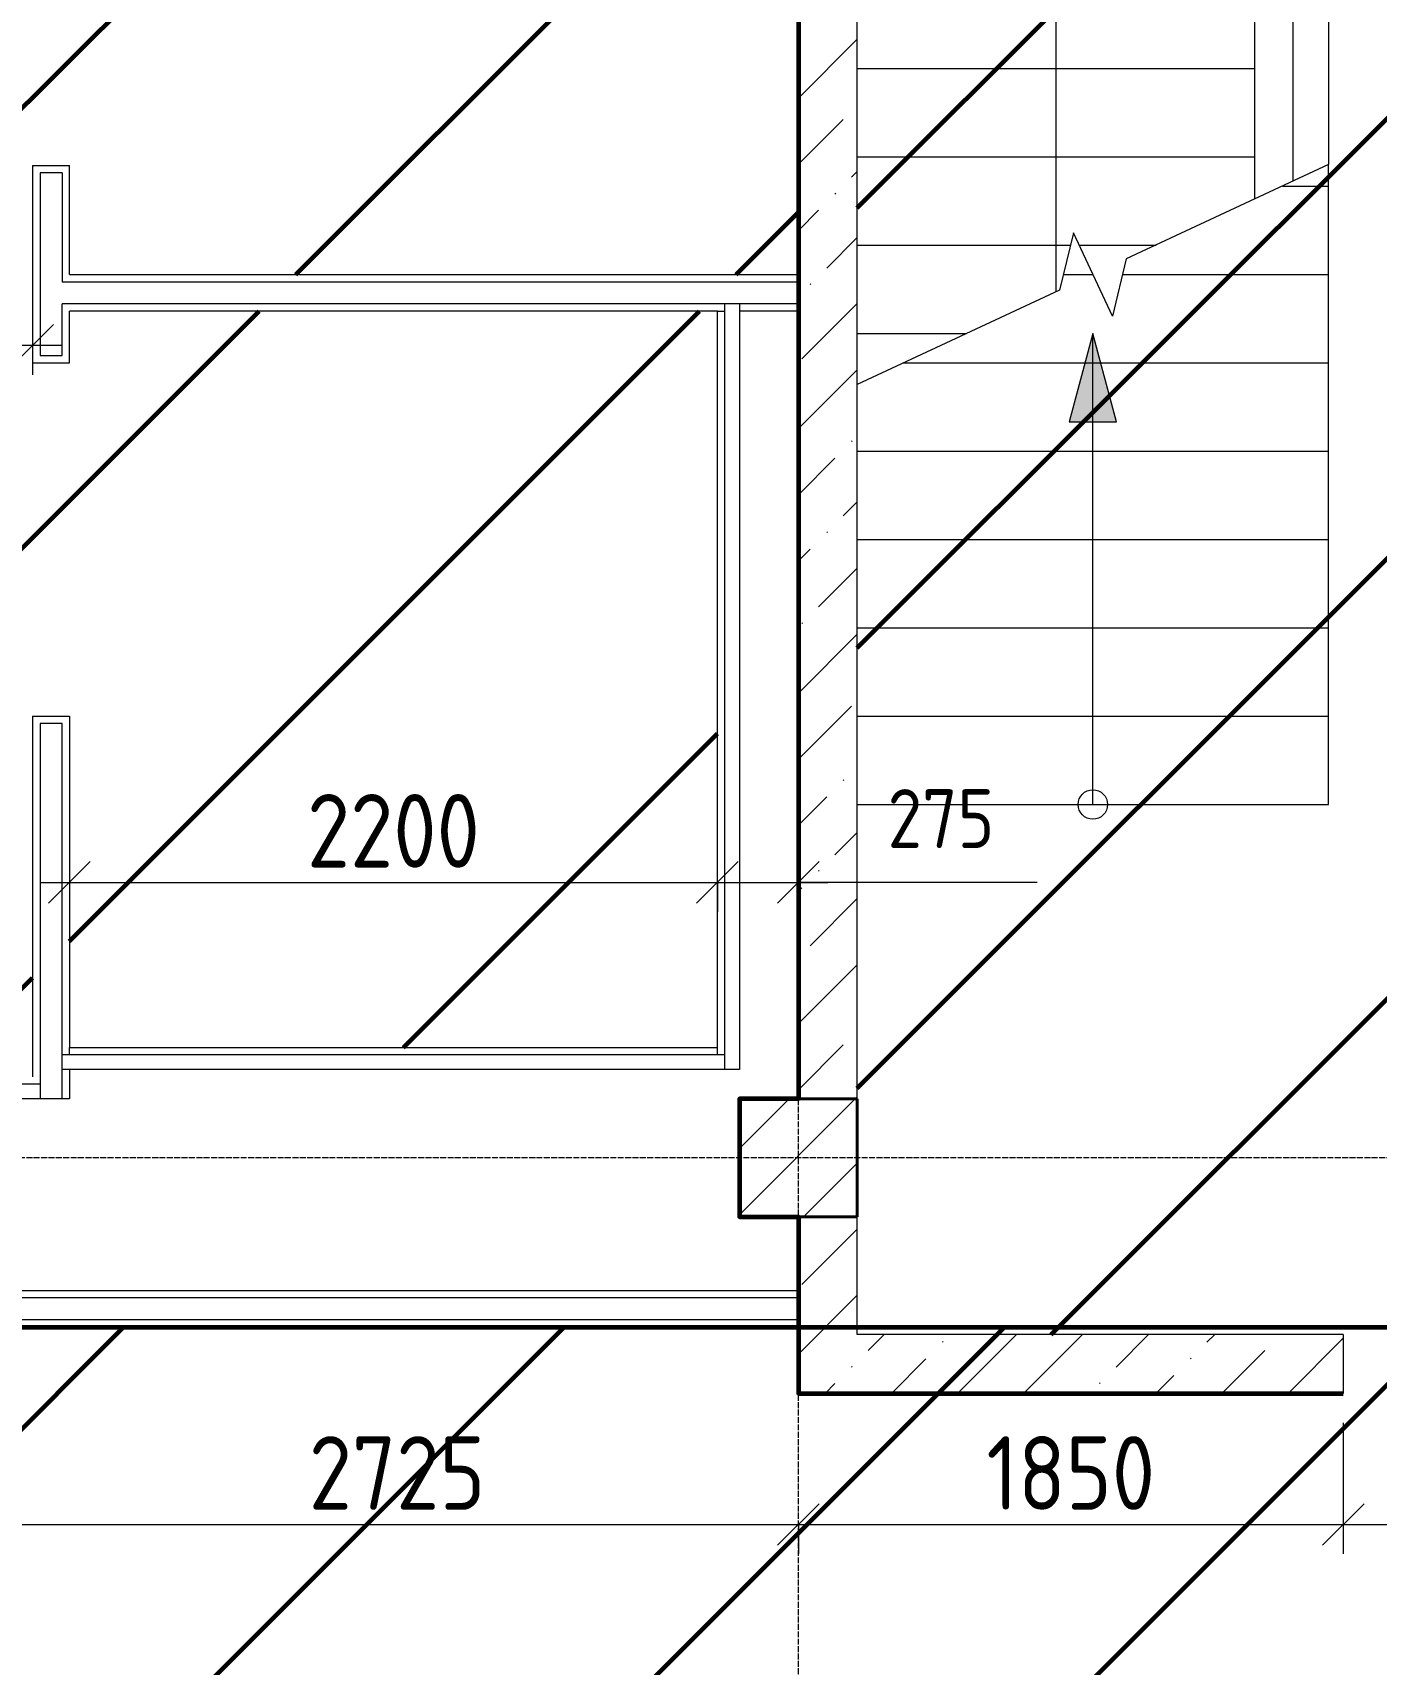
# Model space of a CAD drawing. Header units: millimetres. Extents: x -56773 to 323062, y -262288 to 76460.
# Drawn here: x 7484 to 12046, y -47180 to -41638 of the extents above; entities that cross this region are included whole.
import ezdxf

# ---------------------------------------------------------------- set-up
doc = ezdxf.new("R2010")
doc.units = ezdxf.units.MM
doc.linetypes.add('ADSK_Линия сетки', pattern=[25, 20, -2.5, 0, -2.5])
for name, color, linetype, lineweight in [('1.1) Шлифовка потолка', 5, 'Continuous', 60), ('3.1 Штукатурка внешн стен', 5, 'Continuous', 60), ('Лестницы', 7, 'Continuous', 9), ('Несущие колонны', 7, 'Continuous', 18), ('Оси', 7, 'Continuous', 9), ('Размеры', 7, 'Continuous', 9), ('Стены внутренние', 7, 'Continuous', 18), ('Стены наружные', 7, 'Continuous', 18), ('Стены несущие', 7, 'Continuous', 30), ('Стены отделка', 7, 'Continuous', 30), ('Стены штриховка', 7, 'Continuous', 9), ('Стрелки вверх', 7, 'Continuous', 18)]:
    doc.layers.add(name, color=color, linetype=linetype, lineweight=lineweight)
doc.styles.add('GOST Common_2', font='', dxfattribs={"width": 0.9, "height": 250})
doc.styles.add('GOST Common_3', font='', dxfattribs={"width": 0.9, "height": 200})
doc.styles.get('GOST Common_2').set_extended_font_data('GOST Common')
doc.styles.get('GOST Common_3').set_extended_font_data('GOST Common')
doc.dimstyles.new('ADSK_Основной_2_0_1', dxfattribs={"dimscale": 304.8, "dimtxt": 201.142999, "dimasz": 0.463911, "dimexe": 0.328084, "dimexo": 0.328084, "dimgap": 0.164042, "dimtad": 1, "dimdec": 3, "dimrnd": 0.001, "dimdsep": 46, "dimtxsty": 'GOST Common_3', "dimblk1": 'OBLIQUE', "dimblk2": 'OBLIQUE', "dimsah": 1, "dimcen": 0.09, "dimdle": 0.328084, "dimazin": 2, "dimtfac": 1, "dimtdec": 4, "dimtix": 1, "dimtmove": 1, "dimatfit": 3, "dimfxl": 1, "dimtvp": 1, "dimtolj": 1, "dimtzin": 0, "dimlwd": 20, "dimlwe": 20, "dimarcsym": 2})
doc.dimstyles.new('ADSK_Основной_2_0_3', dxfattribs={"dimscale": 304.8, "dimtxt": 201.142999, "dimasz": 0.463911, "dimexe": 0.328084, "dimexo": 0.328084, "dimgap": 0.164042, "dimtad": 1, "dimdec": 3, "dimrnd": 0.001, "dimdsep": 46, "dimtxsty": 'GOST Common_2', "dimblk1": 'OBLIQUE', "dimblk2": 'OBLIQUE', "dimsah": 1, "dimcen": 0.09, "dimdle": 0.328084, "dimazin": 2, "dimtfac": 1, "dimtdec": 4, "dimtix": 1, "dimtmove": 0, "dimatfit": 3, "dimfxl": 1, "dimtvp": 1, "dimtolj": 1, "dimtzin": 0, "dimlwd": 20, "dimlwe": 20, "dimarcsym": 2})
pattern_1 = [(45, (1283.93, -48864.63), (84.1895, 308.696), [396.875, -79.375, 3.353, -76.022])]

# ---------------------------------------------------------------- blocks, each defined once
blk = doc.blocks.new('ADSK_КолоннаЖБ_Прямоугольная - 400x400 мм-1807143-Кладочный план 1-го этажа')
at = {"layer": 'Несущие колонны', "lineweight": 40}
for p, q in [((-200, 200), (200, 200)), ((-200, -200), (-200, 200)), ((200, 200), (200, -200)), ((200, -200), (-200, -200))]:
    blk.add_line(p, q, dxfattribs=at)
blk = doc.blocks.new('_Oblique')
at = {"color": 0, "linetype": 'ByBlock', "lineweight": -2}
blk.add_line((-0.5, -0.5), (0.5, 0.5), dxfattribs=at)
blk = doc.blocks.new('*D3684')
at = {"layer": 'Defpoints', "color": 0, "transparency": 16777216}
for p in [(7358.9, -46604.9), (10083.9, -46604.9), (10083.9, -46704.9)]:
    blk.add_point(p, dxfattribs=at)
at = {"layer": 'Размеры', "color": 0, "lineweight": 20, "transparency": 16777216}
for p, q in [((7258.9, -46704.9), (10183.9, -46704.9)), ((7358.9, -46704.9), (7358.9, -46804.9)), ((10083.9, -46704.9), (10083.9, -46804.9))]:
    blk.add_line(p, q, dxfattribs=at)
at = {"layer": 'Размеры', "color": 0, "lineweight": 20, "transparency": 16777216, "xscale": 141.4, "yscale": 141.4, "zscale": 141.4, "rotation": 180}
blk.add_blockref('_Oblique', (7358.9, -46704.9), dxfattribs=at)
at = {"layer": 'Размеры', "color": 0, "lineweight": 20, "transparency": 16777216, "xscale": 141.4, "yscale": 141.4, "zscale": 141.4}
blk.add_blockref('_Oblique', (10083.9, -46704.9), dxfattribs=at)
at = {"layer": 'Размеры', "color": 0, "lineweight": 9, "transparency": 16777216, "insert": (8721.4, -46529.9), "char_height": 250, "width": 605.475, "attachment_point": 5, "style": 'GOST Common_2'}
blk.add_mtext('\\A1;2725', dxfattribs=at)
blk = doc.blocks.new('*D3685')
at = {"layer": 'Defpoints', "color": 0, "transparency": 16777216}
for p in [(11933.9, -46259.7), (10083.9, -46604.9), (11933.9, -46704.9)]:
    blk.add_point(p, dxfattribs=at)
at = {"layer": 'Размеры', "color": 0, "lineweight": 20, "transparency": 16777216}
for p, q in [((11933.9, -46359.7), (11933.9, -46804.9)), ((9983.9, -46704.9), (12033.9, -46704.9)), ((10083.9, -46704.9), (10083.9, -46804.9))]:
    blk.add_line(p, q, dxfattribs=at)
at = {"layer": 'Размеры', "color": 0, "lineweight": 20, "transparency": 16777216, "xscale": 141.4, "yscale": 141.4, "zscale": 141.4, "rotation": 180}
blk.add_blockref('_Oblique', (10083.9, -46704.9), dxfattribs=at)
at = {"layer": 'Размеры', "color": 0, "lineweight": 20, "transparency": 16777216, "xscale": 141.4, "yscale": 141.4, "zscale": 141.4}
blk.add_blockref('_Oblique', (11933.9, -46704.9), dxfattribs=at)
at = {"layer": 'Размеры', "color": 0, "lineweight": 9, "transparency": 16777216, "insert": (11008.9, -46529.9), "char_height": 250, "width": 560.473, "attachment_point": 5, "style": 'GOST Common_2'}
blk.add_mtext('\\A1;1850', dxfattribs=at)
blk = doc.blocks.new('*D3686')
at = {"layer": 'Defpoints', "color": 0, "transparency": 16777216}
for p in [(11933.9, -46259.7), (13483.9, -46259.7), (13483.9, -46704.9)]:
    blk.add_point(p, dxfattribs=at)
at = {"layer": 'Размеры', "color": 0, "lineweight": 20, "transparency": 16777216}
for p, q in [((11933.9, -46359.7), (11933.9, -46804.9)), ((13483.9, -46359.7), (13483.9, -46804.9)), ((11833.9, -46704.9), (13583.9, -46704.9))]:
    blk.add_line(p, q, dxfattribs=at)
at = {"layer": 'Размеры', "color": 0, "lineweight": 20, "transparency": 16777216, "xscale": 141.4, "yscale": 141.4, "zscale": 141.4, "rotation": 180}
blk.add_blockref('_Oblique', (11933.9, -46704.9), dxfattribs=at)
at = {"layer": 'Размеры', "color": 0, "lineweight": 20, "transparency": 16777216, "xscale": 141.4, "yscale": 141.4, "zscale": 141.4}
blk.add_blockref('_Oblique', (13483.9, -46704.9), dxfattribs=at)
at = {"layer": 'Размеры', "color": 0, "lineweight": 9, "transparency": 16777216, "insert": (12708.9, -46529.9), "char_height": 250, "width": 560.473, "attachment_point": 5, "style": 'GOST Common_2'}
blk.add_mtext('\\A1;1550', dxfattribs=at)
blk = doc.blocks.new('*D3772')
at = {"layer": 'Defpoints', "color": 0, "transparency": 16777216}
for p in [(7608.9, -44424.1), (9808.9, -44424.1), (9808.9, -44524.1)]:
    blk.add_point(p, dxfattribs=at)
at = {"layer": 'Размеры', "color": 0, "lineweight": 20, "transparency": 16777216}
for p, q in [((7508.9, -44524.1), (9908.9, -44524.1)), ((7608.9, -44524.1), (7608.9, -44624.1)), ((9808.9, -44524.1), (9808.9, -44624.1))]:
    blk.add_line(p, q, dxfattribs=at)
at = {"layer": 'Размеры', "color": 0, "lineweight": 20, "transparency": 16777216, "xscale": 141.4, "yscale": 141.4, "zscale": 141.4, "rotation": 180}
blk.add_blockref('_Oblique', (7608.9, -44524.1), dxfattribs=at)
at = {"layer": 'Размеры', "color": 0, "lineweight": 20, "transparency": 16777216, "xscale": 141.4, "yscale": 141.4, "zscale": 141.4}
blk.add_blockref('_Oblique', (9808.9, -44524.1), dxfattribs=at)
at = {"layer": 'Размеры', "color": 0, "lineweight": 9, "transparency": 16777216, "insert": (8708.9, -44349.1), "char_height": 250, "width": 605.475, "attachment_point": 5, "style": 'GOST Common_2'}
blk.add_mtext('\\A1;2200', dxfattribs=at)
blk = doc.blocks.new('*D3773')
at = {"layer": 'Defpoints', "color": 0, "transparency": 16777216}
for p in [(9808.9, -44424.1), (10083.9, -44424.1), (10083.9, -44524.1)]:
    blk.add_point(p, dxfattribs=at)
at = {"layer": 'Размеры', "color": 0, "lineweight": 20, "transparency": 16777216}
for p, q in [((9708.9, -44524.1), (10183.9, -44524.1)), ((9808.9, -44524.1), (9808.9, -44624.1)), ((10083.9, -44524.1), (10083.9, -44624.1)), ((10895.2, -44524.1), (10083.9, -44524.1))]:
    blk.add_line(p, q, dxfattribs=at)
at = {"layer": 'Размеры', "color": 0, "lineweight": 20, "transparency": 16777216, "xscale": 141.4, "yscale": 141.4, "zscale": 141.4, "rotation": 180}
blk.add_blockref('_Oblique', (9808.9, -44524.1), dxfattribs=at)
at = {"layer": 'Размеры', "color": 0, "lineweight": 20, "transparency": 16777216, "xscale": 141.4, "yscale": 141.4, "zscale": 141.4}
blk.add_blockref('_Oblique', (10083.9, -44524.1), dxfattribs=at)
at = {"layer": 'Размеры', "color": 0, "lineweight": 9, "transparency": 16777216, "insert": (10386.8, -44207.4), "char_height": 200, "width": 454.106, "attachment_point": 1, "line_spacing_factor": 1.022761, "style": 'GOST Common_3'}
blk.add_mtext('\\A1;275', dxfattribs=at)
blk = doc.blocks.new('*D3775')
at = {"layer": 'Defpoints', "color": 0, "transparency": 16777216}
for p in [(7483.9, -42600.2), (7483.9, -42700.2), (5708.9, -43734.7)]:
    blk.add_point(p, dxfattribs=at)
at = {"layer": 'Размеры', "color": 0, "lineweight": 20, "transparency": 16777216}
for p, q in [((5708.9, -43634.7), (5708.9, -42600.2)), ((5608.9, -42700.2), (7583.9, -42700.2)), ((7483.9, -42700.2), (7483.9, -42800.2))]:
    blk.add_line(p, q, dxfattribs=at)
at = {"layer": 'Размеры', "color": 0, "lineweight": 20, "transparency": 16777216, "xscale": 141.4, "yscale": 141.4, "zscale": 141.4, "rotation": 180}
blk.add_blockref('_Oblique', (5708.9, -42700.2), dxfattribs=at)
at = {"layer": 'Размеры', "color": 0, "lineweight": 20, "transparency": 16777216, "xscale": 141.4, "yscale": 141.4, "zscale": 141.4}
blk.add_blockref('_Oblique', (7483.9, -42700.2), dxfattribs=at)
at = {"layer": 'Размеры', "color": 0, "lineweight": 9, "transparency": 16777216, "insert": (6182.8, -42205.5), "char_height": 200, "width": 560.473, "attachment_point": 1, "line_spacing_factor": 1.022761, "style": 'GOST Common_3'}
blk.add_mtext('\\A1;1775', dxfattribs=at)

msp = doc.modelspace()

# ---------------------------------------------------------------- hatches: boundary and pattern name
at = {"layer": '1.1) Шлифовка потолка', "transparency": 33554687}
h = msp.add_hatch(dxfattribs=at)
h.set_pattern_fill('ANSI31', color=5, scale=333)
h.set_pattern_definition([(45, (1274.6, 201448.7), (-747.6063, 747.6063), [])])
h.paths.add_polyline_path([(10283.9343, -46060.0624), (13683.9343, -46060.0624), (13683.9343, -37860.0624), (10283.9343, -37860.0624)])
h = msp.add_hatch(dxfattribs=at)
h.set_pattern_fill('ANSI31', color=5, scale=333)
h.paths.add_polyline_path([(43008.9343, -43759.6624), (41008.9343, -43759.6624), (41008.9343, -45259.6624), (41283.9343, -45259.6624), (41308.9343, -45259.6624), (41308.9343, -46034.6624), (43008.9343, -46034.6624)], flags=17)
h.paths.add_polyline_path([(40608.9343, -43934.6624), (38333.9343, -43934.6624), (38333.9343, -44809.6624), (38208.9343, -44809.6624), (38208.9343, -43609.6624), (38333.9343, -43609.6624), (38333.9343, -43634.6624), (40533.9343, -43634.6624), (40533.9343, -43459.6624), (40658.9343, -43459.6624), (40658.9343, -43634.6624), (43008.9343, -43634.6624), (43008.9343, -42359.6624), (40658.9343, -42359.6624), (40658.9343, -42559.6624), (40533.9343, -42559.6624), (40533.9343, -42359.6624), (39633.9343, -42359.6624), (39583.9343, -42359.6624), (39558.9343, -42359.6624), (39558.9343, -42184.6624), (38333.9343, -42184.6624), (38333.9343, -42709.6624), (38208.9343, -42709.6624), (38208.9343, -40784.6624), (38333.9343, -40784.6624), (38333.9343, -42059.6624), (41283.9343, -42059.6624), (41283.9343, -41859.6624), (41333.9343, -41859.6624), (41333.9343, -42059.6624), (43008.9343, -42059.6624), (43008.9343, -40909.6624), (41333.9343, -40909.6624), (41333.9343, -41119.6624), (41283.9343, -41119.6624), (41283.9343, -40709.6624), (41333.9343, -40709.6624), (41333.9343, -40859.6624), (43008.9343, -40859.6624), (43008.9343, -39734.6624), (41333.9343, -39734.6624), (41333.9343, -39969.6624), (41283.9343, -39969.6624), (41283.9343, -39709.6624), (41283.9343, -39659.6624), (40883.9343, -39659.6624), (40883.9343, -39509.6624), (40283.9343, -39509.6624), (38683.9343, -39509.6624), (38333.9343, -39509.6624), (38333.9343, -39884.6624), (38208.9343, -39884.6624), (38208.9343, -39509.6624), (37483.9343, -39509.6624), (35883.9343, -39509.6624), (35808.9343, -39509.6624), (35808.9343, -45209.6624), (35808.9343, -46034.6624), (38208.9343, -46034.6624), (38208.9343, -46009.6624), (38333.9343, -46009.6624), (38333.9343, -46034.6624), (40608.9343, -46034.6624)])
h.paths.add_polyline_path([(35683.9343, -39509.6624), (35283.9343, -39509.6624), (35283.9343, -39659.6624), (34883.9343, -39659.6624), (34883.9343, -39509.6624), (34283.9343, -39509.6624), (32683.9343, -39509.6624), (31883.9343, -39509.6624), (31883.9343, -40259.6624), (31758.9343, -40259.6624), (31758.9343, -39509.6624), (31408.9343, -39509.6624), (31408.9343, -39260.0253), (29958.9343, -39260.0253), (29958.9343, -39509.6624), (29408.9343, -39509.6624), (29408.9343, -40109.6624), (29283.9343, -40109.6624), (29283.9343, -39659.6624), (28883.9343, -39659.6624), (28883.9343, -39509.6624), (28283.9343, -39509.6624), (26683.9343, -39509.6624), (26258.9343, -39509.6624), (26258.9343, -44034.6624), (26133.9343, -44034.6624), (26133.9343, -39509.6624), (25483.9343, -39509.6624), (23883.9343, -39509.6624), (23283.9343, -39509.6624), (23283.9343, -39659.6624), (23008.9343, -39659.6624), (23008.9343, -39831.6624), (22883.9343, -39831.6624), (22883.9343, -39659.6624), (22883.9343, -39509.6624), (22283.9343, -39509.6624), (20683.9343, -39509.6624), (19483.9343, -39509.6624), (17883.9343, -39509.6624), (17283.9343, -39509.6624), (17283.9343, -39659.6624), (17283.9343, -45184.6624), (17958.9343, -45184.6624), (17958.9343, -46034.6624), (22208.9343, -46034.6624), (22208.9343, -45184.6624), (22883.9343, -45184.6624), (22883.9343, -40931.6624), (23008.9343, -40931.6624), (23008.9343, -41031.6624), (23183.9343, -41031.6624), (23183.9343, -43384.6624), (23408.9343, -43384.6624), (23408.9343, -43509.6624), (23183.9343, -43509.6624), (23183.9343, -45009.6624), (24683.9343, -45009.6624), (24683.9343, -43509.6624), (24308.9343, -43509.6624), (24308.9343, -43384.6624), (24808.9343, -43384.6624), (24808.9343, -45184.6624), (26133.9343, -45184.6624), (26133.9343, -45034.6624), (26258.9343, -45034.6624), (26258.9343, -45184.6624), (26673.9343, -45184.6624), (26738.9343, -45184.6624), (31758.9343, -45184.6624), (31758.9343, -44334.6624), (31883.9343, -44334.6624), (31883.9343, -45009.6624), (33883.9343, -45009.6624), (33883.9343, -43259.6624), (31883.9343, -43259.6624), (31883.9343, -43334.6624), (31758.9343, -43334.6624), (31758.9343, -43084.6624), (31883.9343, -43084.6624), (31883.9343, -43134.6624), (34008.9343, -43134.6624), (34008.9343, -45184.6624), (35683.9343, -45184.6624)])
h.paths.add_polyline_path([(31883.9343, -42134.6624), (31758.9343, -42134.6624), (31758.9343, -42084.6624), (29408.9343, -42084.6624), (29408.9343, -42644.6624), (29208.9343, -42644.6624), (29208.9343, -42519.6624), (29283.9343, -42519.6624), (29283.9343, -41559.6624), (29408.9343, -41559.6624), (29408.9343, -41959.6624), (31758.9343, -41959.6624), (31758.9343, -41409.6624), (31883.9343, -41409.6624)], flags=16)
h.paths.add_polyline_path([(28308.9343, -42644.6624), (28246.4343, -42644.6624), (28246.4343, -42519.6624), (28308.9343, -42519.6624)], flags=16)
h.paths.add_polyline_path([(28283.9343, -42619.6624), (28271.4343, -42619.6624), (28271.4343, -42544.6624), (28283.9343, -42544.6624)], flags=0)
h.paths.add_polyline_path([(17158.9343, -39659.6624), (16883.9343, -39659.6624), (16883.9343, -39509.6624), (16283.9343, -39509.6624), (16283.9343, -39659.6624), (15883.9343, -39659.6624), (15883.9343, -39509.6624), (13883.9343, -39509.6624), (13883.9343, -45184.6624), (14683.9343, -45184.6624), (14683.9343, -45909.6624), (14758.9343, -45909.6624), (14758.9343, -46034.6624), (15808.9343, -46034.6624), (15808.9343, -45909.6624), (15858.9343, -45909.6624), (15858.9343, -45184.6624), (17158.9343, -45184.6624)])
h.paths.add_polyline_path([(7483.9343, -42089.6624), (7608.9343, -42089.6624), (7608.9343, -42459.6624), (10083.9343, -42459.6624), (10083.9343, -39659.6624), (9883.9343, -39659.6624), (9883.9343, -39509.6624), (9233.9343, -39509.6624), (9233.9343, -39335.0253), (7783.9343, -39335.0253), (7783.9343, -39509.6624), (7608.9343, -39509.6624), (7608.9343, -40889.6624), (7483.9343, -40889.6624), (7483.9343, -39509.6624), (6483.9343, -39509.6624), (4883.9343, -39509.6624), (4283.9343, -39509.6624), (4283.9343, -39659.6624), (3883.9343, -39659.6624), (3883.9343, -39509.6624), (3783.9343, -39509.6624), (3783.9343, -43734.6624), (5708.9343, -43734.6624), (5708.9343, -44024.6624), (5583.9343, -44024.6624), (5583.9343, -43859.6624), (3963.9343, -43859.6624), (3963.9343, -45184.6624), (4358.9343, -45184.6624), (4358.9343, -45909.6624), (4458.9343, -45909.6624), (4458.9343, -46034.6624), (5458.9343, -46034.6624), (5458.9343, -45909.6624), (5583.9343, -45909.6624), (5583.9343, -45024.6624), (5708.9343, -45024.6624), (5708.9343, -45184.6624), (7483.9343, -45184.6624), (7483.9343, -43959.6624), (7608.9343, -43959.6624), (7608.9343, -45084.6624), (9808.9343, -45084.6624), (9808.9343, -42584.6624), (7608.9343, -42584.6624), (7608.9343, -42759.6624), (7483.9343, -42759.6624)])
h.paths.add_polyline_path([(-279.9231, -39035.8771), (34.3626, -39035.8771), (34.3626, -38735.8771), (-279.9231, -38735.8771)], flags=9)
h = msp.add_hatch(dxfattribs=at)
h.set_pattern_fill('ANSI31', color=5, scale=333)
h.paths.add_polyline_path([(51691.5932, -46259.6624), (50633.9343, -46259.6624), (50608.9343, -46259.6624), (50608.9343, -46034.6624), (47083.9343, -46034.6624), (47083.9343, -46259.6624), (42433.9343, -46259.6624), (42433.9343, -46134.6624), (43008.9343, -46134.6624), (43008.9343, -46034.6624), (41308.9343, -46034.6624), (41308.9343, -46134.6624), (41533.9343, -46134.6624), (41533.9343, -46259.6624), (38208.9343, -46259.6624), (38208.9343, -46034.6624), (29283.9343, -46034.6624), (29283.9343, -46634.6624), (29158.9343, -46634.6624), (29158.9343, -46034.6624), (-2491.0657, -46034.6624), (-2491.0657, -49284.6624), (29158.9343, -49284.6624), (29158.9343, -48684.6624), (29283.9343, -48684.6624), (29283.9343, -49284.6624), (51691.5932, -49284.6624)])
at = {"layer": 'Несущие колонны', "lineweight": 9}
h = msp.add_hatch(dxfattribs=at)
h.set_pattern_fill('FP_3', color=256, style=0, pattern_type=2)
h.set_pattern_definition([(45, (1283.93, -48864.63), (-224.506, 224.506), []), (45, (1508.44, -48864.63), (-224.506, 224.506), [396.875, -79.375, 3.353, -76.022])])
h.paths.add_polyline_path([(10283.9343, -45659.6624), (10283.9343, -45259.6624), (9883.9343, -45259.6624), (9883.9343, -45659.6624), (10083.9343, -45659.6624)])
at = {"layer": 'Стены наружные', "lineweight": 9}
h = msp.add_hatch(dxfattribs=at)
h.set_pattern_fill('FP_1', color=256, style=0, pattern_type=2)
h.set_pattern_definition(pattern_1)
h.paths.add_polyline_path([(10283.9343, -46259.6624), (10283.9343, -45659.6624), (10083.9343, -45659.6624), (10083.9343, -46259.6624)])
h.paths.add_polyline_path([(10283.9343, -45259.6624), (10283.9343, -39659.6624), (10083.9343, -39659.6624), (10083.9343, -45259.6624)])
h.paths.add_polyline_path([(10283.9343, -39259.6624), (10283.9343, -37859.6624), (10083.9343, -37859.6624), (10083.9343, -39259.6624)])
h = msp.add_hatch(dxfattribs=at)
h.set_pattern_fill('FP_1', color=256, style=0, pattern_type=2)
h.set_pattern_definition(pattern_1)
h.paths.add_polyline_path([(10283.9343, -46259.6624), (11933.9343, -46259.6624), (11933.9343, -46059.6624), (10283.9343, -46059.6624), (10283.9343, -46126.1139)])
h.paths.add_polyline_path([(13883.9343, -46259.6624), (13883.9343, -46059.6624), (13483.9343, -46059.6624), (13483.9343, -46259.6624)])
at = {"layer": 'Стрелки вверх'}
msp.add_hatch(color=256, dxfattribs=at).paths.add_polyline_path([(11164.3191, -42959.6624), (11083.9343, -42659.6624), (11003.5496, -42959.6624)])

# ---------------------------------------------------------------- linework, layer by layer
at = {"layer": '1.1) Шлифовка потолка'}
msp.add_lwpolyline([(51691.5932, -49284.6624), (-2491.0657, -49284.6624), (-2491.0657, -46034.6624), (51691.5932, -46034.6624)], close=True, dxfattribs=at)
at = {"layer": '3.1 Штукатурка внешн стен'}
msp.add_lwpolyline([(-1766.0657, -38879.6624), (-1966.0657, -38879.6624), (-1966.0657, -39259.6624), (-2116.0657, -39259.6624), (-2116.0657, -39659.6624), (-1716.0657, -39659.6624), (-1716.0657, -39509.6624), (3883.9343, -39509.6624), (3883.9343, -39659.6624), (4283.9343, -39659.6624), (4283.9343, -39509.6624), (9883.9343, -39509.6624), (9883.9343, -39659.6624), (10083.9343, -39659.6624), (10083.9343, -45259.6624), (9883.9343, -45259.6624), (9883.9343, -45659.6624), (10083.9343, -45659.6624), (10083.9343, -46259.6624), (11933.9343, -46259.6624)], dxfattribs=at)
at = {"layer": 'Лестницы'}
for p, q in [((11633.9343, -41759.6624), (11633.9343, -41459.6624)), ((10283.9343, -41759.6624), (11633.9343, -41759.6624)), ((10283.9343, -41759.6624), (11633.9343, -41759.6624)), ((11633.9343, -42059.6624), (11633.9343, -41759.6624)), ((10283.9343, -42059.6624), (11633.9343, -42059.6624)), ((10283.9343, -42059.6624), (11633.9343, -42059.6624)), ((11633.9343, -42203.1932), (11633.9343, -42059.6624)), ((11883.9343, -42086.6163), (11197.2228, -42406.8351)), ((11883.9343, -42159.6624), (11883.9343, -42086.6163)), ((11727.2864, -42159.6624), (11883.9343, -42159.6624)), ((11727.2864, -42159.6624), (11883.9343, -42159.6624)), ((11883.9343, -42459.6624), (11883.9343, -42159.6624)), ((11017.9002, -42318.0518), (10970.6458, -42512.4897)), ((11149.9684, -42601.273), (11017.9002, -42318.0518)), ((10283.9343, -42359.6624), (11007.7876, -42359.6624)), ((10283.9343, -42359.6624), (11007.7876, -42359.6624)), ((11037.3036, -42359.6624), (11298.385, -42359.6624)), ((11037.3036, -42359.6624), (11298.385, -42359.6624)), ((11197.2228, -42406.8351), (11149.9684, -42601.273)), ((10983.4845, -42459.6624), (11083.9343, -42459.6624)), ((10983.4845, -42459.6624), (11083.9343, -42459.6624)), ((11184.3841, -42459.6624), (11883.9343, -42459.6624)), ((11184.3841, -42459.6624), (11883.9343, -42459.6624)), ((11883.9343, -42759.6624), (11883.9343, -42459.6624)), ((10970.6458, -42512.4897), (10283.9343, -42832.7085)), ((10283.9343, -42659.6624), (10655.0329, -42659.6624)), ((10283.9343, -42659.6624), (10655.0329, -42659.6624)), ((10440.5822, -42759.6624), (11883.9343, -42759.6624)), ((10440.5822, -42759.6624), (11883.9343, -42759.6624)), ((11883.9343, -43059.6624), (11883.9343, -42759.6624)), ((10283.9343, -43059.6624), (11883.9343, -43059.6624)), ((10283.9343, -43059.6624), (11883.9343, -43059.6624)), ((11883.9343, -43359.6624), (11883.9343, -43059.6624)), ((10283.9343, -43359.6624), (11883.9343, -43359.6624)), ((10283.9343, -43359.6624), (11883.9343, -43359.6624)), ((11883.9343, -43659.6624), (11883.9343, -43359.6624)), ((10283.9343, -43659.6624), (11883.9343, -43659.6624)), ((10283.9343, -43659.6624), (11883.9343, -43659.6624)), ((11883.9343, -43959.6624), (11883.9343, -43659.6624)), ((10283.9343, -43959.6624), (11883.9343, -43959.6624)), ((10283.9343, -43959.6624), (11883.9343, -43959.6624)), ((11883.9343, -44259.6624), (11883.9343, -43959.6624)), ((10283.9343, -44259.6624), (11883.9343, -44259.6624)), ((10283.9343, -44259.6624), (11883.9343, -44259.6624))]:
    msp.add_line(p, q, dxfattribs=at)
at = {"layer": 'Несущие колонны', "lineweight": 9}
for p, q in [((10083.9343, -45259.6624), (9883.9343, -45259.6624)), ((9883.9343, -45659.6624), (9883.9343, -45259.6624)), ((10283.9343, -45259.6624), (10083.9343, -45259.6624)), ((10283.9343, -45259.6624), (10283.9343, -45659.6624)), ((10083.9343, -45659.6624), (9883.9343, -45659.6624)), ((10283.9343, -45659.6624), (10083.9343, -45659.6624))]:
    msp.add_line(p, q, dxfattribs=at)
at = {"layer": 'Оси', "linetype": 'ADSK_Линия сетки', "lineweight": 5}
for p, q in [((10083.9343, -59838.5137), (10083.9343, -38837.1863)), ((63681.4538, -45459.6624), (-23956.1623, -45459.6624))]:
    msp.add_line(p, q, dxfattribs=at)
at = {"layer": 'Стены внутренние', "lineweight": 5}
for p, q in [((11763.9343, -42142.5732), (11763.9343, -41524.2522)), ((11883.9343, -41524.2522), (11883.9343, -42086.6163))]:
    msp.add_line(p, q, dxfattribs=at)
at = {"layer": 'Стены несущие', "lineweight": 9}
for p, q in [((10083.9343, -39659.6624), (10083.9343, -42459.6624)), ((10283.9343, -45259.6624), (10283.9343, -39659.6624)), ((7483.9343, -42089.6624), (7483.9343, -42759.6624)), ((7483.9343, -42089.6624), (7608.9343, -42089.6624)), ((7608.9343, -42459.6624), (7608.9343, -42089.6624)), ((7608.9343, -42459.6624), (10083.9343, -42459.6624)), ((9808.9343, -42584.6624), (7608.9343, -42584.6624)), ((7608.9343, -42759.6624), (7608.9343, -42584.6624)), ((10083.9343, -42584.6624), (9883.9343, -42584.6624)), ((9883.9343, -42584.6624), (9883.9343, -45159.6624)), ((10083.9343, -42584.6624), (10083.9343, -45259.6624)), ((7483.9343, -42759.6624), (7608.9343, -42759.6624)), ((7483.9343, -43959.6624), (7483.9343, -45184.6624)), ((7483.9343, -43959.6624), (7608.9343, -43959.6624)), ((7608.9343, -43959.6624), (7608.9343, -45084.6624)), ((7608.9343, -45159.6624), (7608.9343, -45259.6624)), ((9883.9343, -45159.6624), (7608.9343, -45159.6624)), ((7608.9343, -45259.6624), (5708.9343, -45259.6624)), ((10083.9343, -45909.6624), (10083.9343, -45659.6624)), ((10283.9343, -46059.6624), (10283.9343, -45659.6624)), ((5708.9343, -45909.6624), (10083.9343, -45909.6624)), ((7358.9343, -46034.6624), (10083.9343, -46034.6624)), ((10083.9343, -46259.6624), (10083.9343, -46034.6624)), ((11933.9343, -46059.6624), (10283.9343, -46059.6624)), ((11933.9343, -46059.6624), (11933.9343, -46259.6624)), ((10083.9343, -46259.6624), (11933.9343, -46259.6624))]:
    msp.add_line(p, q, dxfattribs=at)
at = {"layer": 'Стены отделка', "lineweight": 18}
for p, q in [((9808.9343, -45084.6624), (9808.9343, -42584.6624)), ((7608.9343, -45084.6624), (9808.9343, -45084.6624))]:
    msp.add_line(p, q, dxfattribs=at)
at = {"layer": 'Стены штриховка', "lineweight": 9}
for p, q in [((7508.9343, -42114.6624), (7508.9343, -42734.6624)), ((7583.9343, -42114.6624), (7508.9343, -42114.6624)), ((7583.9343, -42114.6624), (7583.9343, -42484.6624)), ((7583.9343, -42484.6624), (10083.9343, -42484.6624)), ((10083.9343, -42584.6624), (10083.9343, -42459.6624)), ((10083.9343, -42559.6624), (7583.9343, -42559.6624)), ((7583.9343, -42734.6624), (7583.9343, -42559.6624)), ((9808.9343, -42584.6624), (9833.9343, -42584.6624)), ((9833.9343, -45159.6624), (9833.9343, -42559.6624)), ((9883.9343, -42559.6624), (9883.9343, -42584.6624)), ((7508.9343, -42734.6624), (7583.9343, -42734.6624)), ((7583.9343, -43984.6624), (7508.9343, -43984.6624)), ((7508.9343, -43984.6624), (7508.9343, -45259.6624)), ((7583.9343, -45259.6624), (7583.9343, -43984.6624)), ((7608.9343, -45109.6624), (7608.9343, -45084.6624)), ((9808.9343, -45109.6624), (9808.9343, -45084.6624)), ((9833.9343, -45109.6624), (7583.9343, -45109.6624)), ((7608.9343, -45159.6624), (7583.9343, -45159.6624)), ((7508.9343, -45209.6624), (5708.9343, -45209.6624)), ((10083.9343, -45259.6624), (10283.9343, -45259.6624)), ((10283.9343, -45659.6624), (10083.9343, -45659.6624)), ((10083.9343, -45934.6624), (5683.9343, -45934.6624)), ((10083.9343, -46034.6624), (10083.9343, -45909.6624)), ((10083.9343, -46009.6624), (7333.9343, -46009.6624))]:
    msp.add_line(p, q, dxfattribs=at)
at = {"layer": 'Стрелки вверх'}
for p, q in [((10958.9343, -41759.6624), (10958.9343, -41459.6624)), ((10958.9343, -42059.6624), (10958.9343, -41759.6624)), ((10958.9343, -42359.6624), (10958.9343, -42059.6624)), ((10958.9343, -42517.9509), (10958.9343, -42359.6624)), ((11083.9343, -42659.6624), (11003.5496, -42959.6624)), ((11083.9343, -42759.6624), (11083.9343, -42659.6624)), ((11164.3191, -42959.6624), (11083.9343, -42659.6624)), ((11083.9343, -43059.6624), (11083.9343, -42759.6624)), ((11003.5496, -42959.6624), (11164.3191, -42959.6624)), ((11083.9343, -43359.6624), (11083.9343, -43059.6624)), ((11083.9343, -43659.6624), (11083.9343, -43359.6624)), ((11083.9343, -43959.6624), (11083.9343, -43659.6624)), ((11083.9343, -44259.6624), (11083.9343, -43959.6624))]:
    msp.add_line(p, q, dxfattribs=at)
msp.add_circle((11083.9343, -44259.6624), 50, dxfattribs=at)

# ---------------------------------------------------------------- block references
at = {"layer": 'Несущие колонны', "lineweight": 40, "rotation": 89.9999999999999}
msp.add_blockref('ADSK_КолоннаЖБ_Прямоугольная - 400x400 мм-1807143-Кладочный план 1-го этажа', (10083.9343, -45459.6624), dxfattribs=at)

# ---------------------------------------------------------------- dimensions: what is measured, and where the dimension line sits
at = {"layer": 'Размеры', "lineweight": 9}
for base, p1, p2, override, picture, middle in [((7483.9343, -42700.203), (5708.9343, -43734.6624), (7483.9343, -42600.2181), {"dimpost": '<>', "dimfxl": 2106.558523}, '*D3775', (6463.0048, -42522.1707)), ((10083.9343, -44524.1079), (9808.9343, -44424.123), (10083.9343, -44424.123), {"dimpost": '<>', "dimfxl": 275}, '*D3773', (10613.8087, -44661.5407))]:
    dim = msp.add_linear_dim(base=base, p1=p1, p2=p2, dimstyle='ADSK_Основной_2_0_1', override=override, dxfattribs=at)
    dim.commit()
    dim.dimension.update_dxf_attribs({"geometry": picture, "text_midpoint": middle, "dimtype": 160})
for base, p1, p2, override, picture, middle in [((9808.9343, -44524.1079), (7608.9343, -44424.123), (9808.9343, -44424.123), {"dimpost": '<>', "dimfxl": 2200}, '*D3772', (8708.9343, -44349.1079)), ((11933.9343, -46704.8769), (10083.9343, -46604.892), (11933.9343, -46259.6624), {"dimpost": '<>', "dimfxl": 1881.936106}, '*D3685', (11008.9343, -46529.8769)), ((13483.9343, -46704.8769), (11933.9343, -46259.6624), (13483.9343, -46259.6624), {"dimpost": '<>', "dimfxl": 1550}, '*D3686', (12708.9343, -46529.8769)), ((10083.9343, -46704.8769), (7358.9343, -46604.892), (10083.9343, -46604.892), {"dimpost": '<>', "dimfxl": 2725}, '*D3684', (8721.4343, -46529.8769))]:
    dim = msp.add_linear_dim(base=base, p1=p1, p2=p2, dimstyle='ADSK_Основной_2_0_3', override=override, dxfattribs=at)
    dim.commit()
    dim.dimension.update_dxf_attribs({"geometry": picture, "text_midpoint": middle})

doc.saveas('drawing.dxf')
